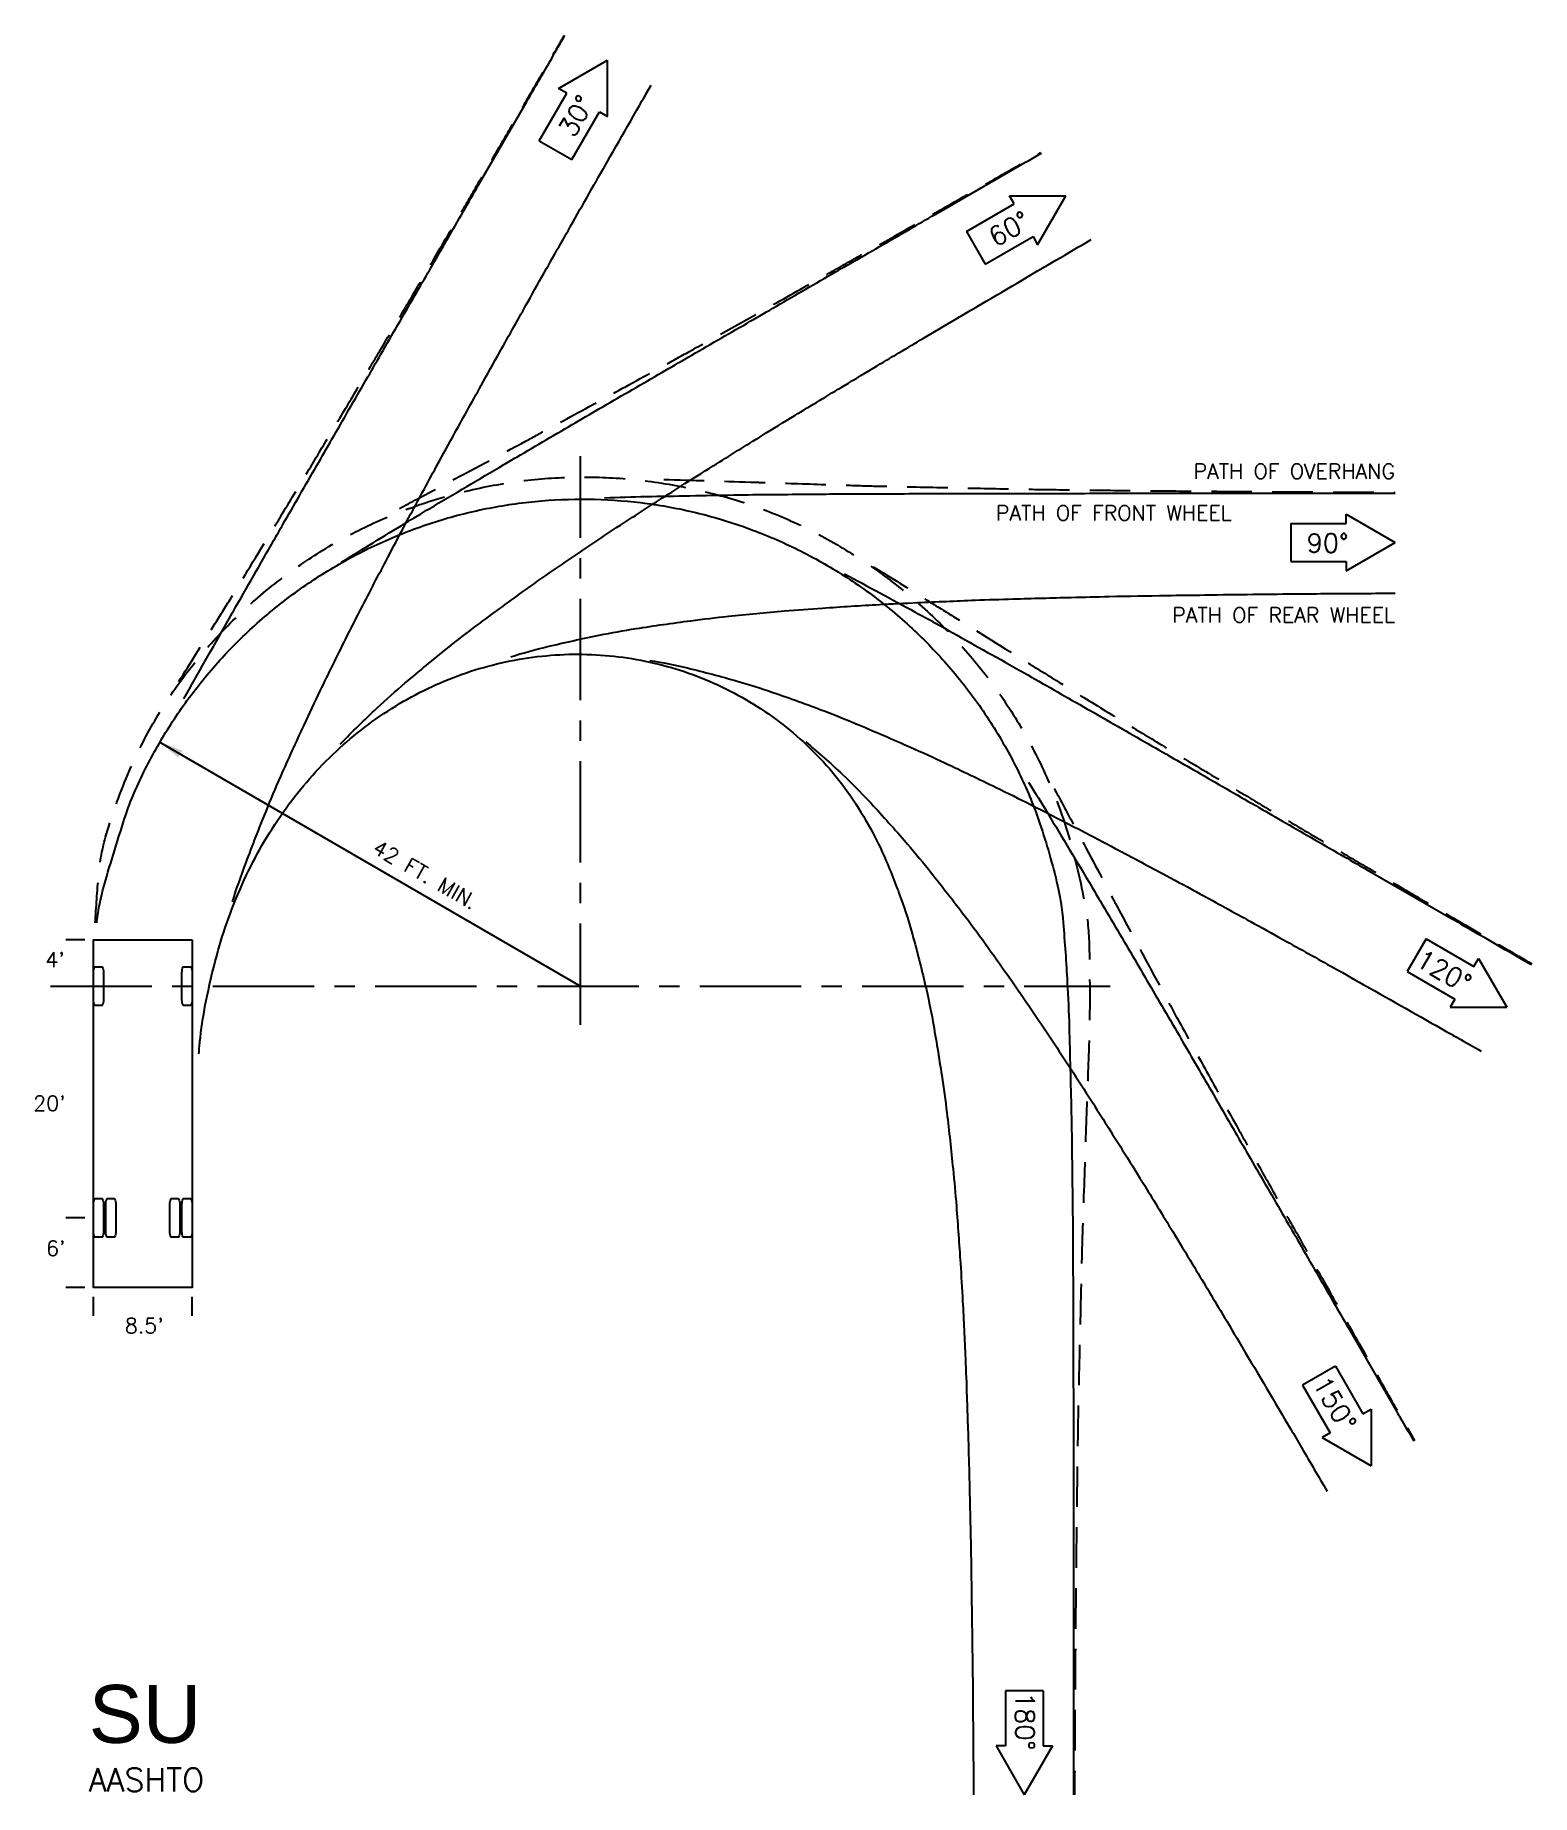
# Model space of a CAD drawing. Extents: x -47 to 82, y -70 to 82.
import ezdxf
from ezdxf.enums import TextEntityAlignment as Align

# ---------------------------------------------------------------- set-up
doc = ezdxf.new("R2010")
doc.units = 0
doc.header["$LTSCALE"] = 7
doc.header["$MEASUREMENT"] = 0
doc.linetypes.add('CENTER', pattern=[2, 1.25, -0.25, 0.25, -0.25])
doc.linetypes.add('DASHED', pattern=[0.75, 0.5, -0.25])
for name, color, linetype in [('DIMS', 1, 'CONTINUOUS'), ('OVERHANG', 2, 'DASHED'), ('TEXT', 4, 'CONTINUOUS'), ('VEHICLE', 7, 'CONTINUOUS'), ('WHEELS', 3, 'CONTINUOUS')]:
    doc.layers.add(name, color=color, linetype=linetype)
doc.styles.add('SANSSERIF', font='SAS_____.pfb', dxfattribs={"height": 2})
doc.styles.get("Standard").update_dxf_attribs({"font": 'ROMANS.shx', "height": 2})

msp = doc.modelspace()

# ---------------------------------------------------------------- linework, layer by layer
at = {"layer": 'DIMS', "linetype": 'CENTER'}
for p, q in [((0, -3.34), (0, 45.72)), ((-45.71, 0), (45.71, 0))]:
    msp.add_line(p, q, dxfattribs=at)
at = {"layer": 'DIMS'}
for p, q in [((-36.33, 21.07), (0, 0)), ((-42.76, 4), (-44.39, 4)), ((-42.76, -20), (-44.39, -20)), ((-42.76, -26), (-44.39, -26)), ((-42, -28.44), (-42, -26.81)), ((-33.5, -28.44), (-33.5, -26.81))]:
    msp.add_line(p, q, dxfattribs=at)
msp.add_solid([(-34.69, 19.71), (-34.34, 20.32), (-36.33, 21.07)], dxfattribs=at)
at = {"layer": 'OVERHANG', "flags": 128}
for points in [[(-34.64, 26.27, -0.00157), (-31.68, 31.01, 0.003168), (-30.22, 33.36, 0.000277), (-26.71, 39.1, 0.001157), (-25.87, 40.48, 0.000512), (-23.51, 44.4, 0.000623), (-21.57, 47.63, 0.000437), (-18.96, 52.01, 0.000684), (-17.3, 54.8, 0.000485), (-15.09, 58.55, 0.000529), (-13.07, 61.99, 0.000223), (-10.47, 66.41, 0.000355), (-8.85, 69.19, 0.000138), (-6.38, 73.43, 0.000197), (-4.65, 76.4, 0.000095), (-2.07, 80.83, 0.000068), (-1.38, 82.02, 0.000085)], [(-15.6, 41.21, 0.000949), (-12.57, 42.82, 0.000045), (-5.59, 46.54, 0.000836), (-5.21, 46.74, 0.001324), (-3.13, 47.87, 0.000525), (2.11, 50.73, 0.000431), (6.99, 53.41, 0.000868), (9.41, 54.75, 0.000905), (12.53, 56.49, 0.00068), (16.68, 58.81, 0.000316), (21.25, 61.39, 0.000535), (23.94, 62.91, 0.000289), (28.09, 65.26, 0.000387), (31.19, 67.03, 0.000151), (35.47, 69.47, 0.000219), (38.42, 71.16, 0.00003), (39.72, 71.91, 0.000166)], [(-41.85, 5.45, -0.008207), (-41.56, 9.56, -0.05023), (-40.9, 13.06, -0.030269), (-38.89, 18.6, -0.02942), (-36.72, 22.89, -0.030121), (-34.12, 26.81, -0.027878), (-31.04, 30.44, -0.027845), (-27.58, 33.72, -0.027164), (-23.68, 36.66, -0.028339), (-19.67, 39.04, -0.028113), (-15.36, 40.98, -0.027461), (-10.75, 42.47, -0.027042), (-5.99, 43.45, -0.027953), (-1.31, 43.88, -0.027595), (3.39, 43.8, -0.026605), (8.22, 43.18, -0.027172), (12.98, 42.05, -0.028435), (17.38, 40.47, -0.028285), (21.59, 38.39, -0.027155), (25.7, 35.76, -0.026328), (29.49, 32.71, -0.02712), (32.83, 29.39, -0.027858), (35.82, 25.68, -0.027482), (38.41, 21.61, -0.027451), (40.6, 17.15, -0.029682), (42.15, 12.81, -0.025218), (43.52, 7.03, -0.041134), (43.89, 3.4, -0.005469), (43.93, -1.72, -0.007938), (43.86, -5.26, -0.000318), (43.65, -10.97, 0.000694), (43.56, -13.59, 0.000128), (43.32, -20.82, 0.000837), (43.28, -21.92, 0.001324), (43.22, -24.29, 0.000525), (43.08, -30.26, 0.000431), (42.95, -35.83, 0.000869), (42.9, -38.59, 0.000906), (42.85, -42.17, 0.00068), (42.79, -46.92, 0.000316), (42.73, -52.23, 0.000555), (42.71, -55.26, 0.00027), (42.67, -59.77, 0.000318), (42.65, -63.59, 0.000166), (42.63, -68.95, 0.000086), (42.62, -69.76, 0.000128)], [(7.19, 43.71, -0.000024), (14.66, 43.48, -0.000207), (15.52, 43.45, -0.000475), (20.76, 43.28, 0.000806), (23.85, 43.18, 0.001756), (26.44, 43.11, 0.000792), (32.19, 42.99, 0.000537), (37.47, 42.88, 0.000932), (40.52, 42.83, 0.000603), (44.7, 42.78, 0.000606), (48.85, 42.73, 0.000255), (53.86, 42.69, 0.000385), (57.19, 42.66, 0.000262), (62.29, 42.63, 0.000413), (65.52, 42.61, 0.000173), (69.92, 42.59, 0.000018), (70.27, 42.59, 0.000075)], [(25.26, 36.18, -0.000028), (29.9, 33.29, 0.000054), (32.35, 31.77, 0.000002), (38.59, 27.89, 0.000018), (39.44, 27.36, 0.000971), (42.69, 25.35, 0.000824), (46.54, 22.98, 0.001218), (49.68, 21.08, 0.000957), (53.68, 18.66, 0.000506), (57.77, 16.22, 0.000672), (60.84, 14.38, 0.000407), (65.12, 11.85, 0.0006), (68.03, 10.14, 0.000286), (71.93, 7.84, 0.00034), (75.22, 5.92, 0.000174), (79.83, 3.22, 0.000282), (82.07, 1.92, 0.00014)], [(40.87, 17.05, -0.000458), (42.29, 14.39, -0.000051), (45.37, 8.6, 0.000188), (46.21, 7.02, 0.000663), (48.4, 2.94, 0.000823), (50.16, -0.34, 0.00129), (51.62, -3.03, 0.000748), (54.17, -7.66, 0.000521), (56.71, -12.26, 0.000886), (58.21, -14.96, 0.000587), (60.25, -18.6, 0.000588), (62.3, -22.23, 0.000252), (64.77, -26.6, 0.00038), (66.41, -29.49, 0.00025), (68.92, -33.9, 0.000389), (70.54, -36.74, 0.000105), (71.95, -39.2, 0.000191)]]:
    msp.add_lwpolyline(points, format="xyb", dxfattribs=at)
at = {"layer": 'TEXT'}
for p, q in [((-1.88, 77.44), (2.34, 79.87)), ((2.34, 75), (2.34, 79.87)), ((-1.18, 77.03), (-1.88, 77.44)), ((-3.55, 72.91), (-1.18, 77.03)), ((-0.74, 71.29), (1.64, 75.41)), ((1.64, 75.41), (2.34, 75)), ((-3.55, 72.91), (-0.74, 71.29)), ((33.3, 65.09), (37.41, 67.47)), ((37.41, 67.47), (37.01, 68.17)), ((37.01, 68.17), (41.88, 68.17)), ((39.44, 63.95), (41.88, 68.17)), ((33.3, 65.09), (34.92, 62.27)), ((34.92, 62.27), (39.04, 64.65)), ((39.04, 64.65), (39.44, 63.95)), ((61.29, 39.89), (61.29, 36.64)), ((61.29, 39.89), (66.05, 39.89)), ((66.05, 39.89), (66.05, 40.7)), ((66.05, 40.7), (70.27, 38.26)), ((66.05, 35.83), (70.27, 38.26)), ((61.29, 36.64), (66.05, 36.64)), ((66.05, 36.64), (66.05, 35.83)), ((72.94, 4.07), (71.32, 1.25)), ((72.94, 4.07), (77.06, 1.69)), ((77.06, 1.69), (77.46, 2.39)), ((77.46, 2.39), (79.9, -1.83)), ((71.32, 1.25), (75.43, -1.13)), ((75.43, -1.13), (75.03, -1.83)), ((75.03, -1.83), (79.9, -1.83)), ((65.12, -32.78), (62.3, -34.41)), ((65.12, -32.78), (67.49, -36.9)), ((62.3, -34.41), (64.68, -38.52)), ((67.49, -36.9), (68.2, -36.49)), ((68.2, -36.49), (68.2, -41.37)), ((64.68, -38.52), (63.97, -38.93)), ((63.97, -38.93), (68.2, -41.37)), ((39.92, -60.78), (36.67, -60.78)), ((36.67, -60.78), (36.67, -65.54)), ((39.92, -60.78), (39.92, -65.54)), ((36.67, -65.54), (35.85, -65.54)), ((35.85, -65.54), (38.29, -69.76)), ((40.73, -65.54), (38.29, -69.76)), ((39.92, -65.54), (40.73, -65.54))]:
    msp.add_line(p, q, dxfattribs=at)
at = {"layer": 'VEHICLE'}
msp.add_lwpolyline([(-33.5, 4), (-33.5, -26), (-42, -26), (-42, 4)], close=True, dxfattribs=at)
for points in [[(-41.13, -1.2, -0.14), (-41.24, -1.65, -0.24), (-41.3, -1.67), (-41.83, -1.67, -0.24), (-41.89, -1.65, -0.14), (-42, -1.2), (-42, 1.2, -0.14), (-41.89, 1.65, -0.24), (-41.83, 1.67), (-41.3, 1.67, -0.24), (-41.24, 1.65, -0.14), (-41.13, 1.2)], [(-33.5, -1.2, -0.14), (-33.61, -1.65, -0.24), (-33.67, -1.67), (-34.2, -1.67, -0.24), (-34.26, -1.65, -0.14), (-34.37, -1.2), (-34.37, 1.2, -0.14), (-34.26, 1.65, -0.24), (-34.2, 1.67), (-33.67, 1.67, -0.24), (-33.61, 1.65, -0.14), (-33.5, 1.2)], [(-42, -18.8, -0.14), (-41.89, -18.35, -0.24), (-41.83, -18.33), (-41.3, -18.33, -0.24), (-41.24, -18.35, -0.14), (-41.13, -18.8), (-41.13, -21.2, -0.14), (-41.24, -21.65, -0.24), (-41.3, -21.67), (-41.83, -21.67, -0.24), (-41.89, -21.65, -0.14), (-42, -21.2)], [(-40.95, -18.8, -0.14), (-40.84, -18.35, -0.24), (-40.78, -18.33), (-40.25, -18.33, -0.24), (-40.19, -18.35, -0.14), (-40.08, -18.8), (-40.08, -21.2, -0.14), (-40.19, -21.65, -0.24), (-40.25, -21.67), (-40.78, -21.67, -0.24), (-40.84, -21.65, -0.14), (-40.95, -21.2)], [(-35.42, -18.8, -0.14), (-35.32, -18.35, -0.24), (-35.26, -18.33), (-34.72, -18.33, -0.24), (-34.66, -18.35, -0.14), (-34.56, -18.8), (-34.56, -21.2, -0.14), (-34.66, -21.65, -0.24), (-34.72, -21.67), (-35.26, -21.67, -0.24), (-35.32, -21.65, -0.14), (-35.42, -21.2)], [(-34.37, -18.8, -0.14), (-34.26, -18.35, -0.24), (-34.2, -18.33), (-33.67, -18.33, -0.24), (-33.61, -18.35, -0.14), (-33.5, -18.8), (-33.5, -21.2, -0.14), (-33.61, -21.65, -0.24), (-33.67, -21.67), (-34.2, -21.67, -0.24), (-34.26, -21.65, -0.14), (-34.37, -21.2)]]:
    msp.add_lwpolyline(points, format="xyb", close=True, dxfattribs=at)
at = {"layer": 'WHEELS', "flags": 128}
for points in [[(-34.22, 24.77, -0.000178), (-30.5, 31.34, -0.001163), (-29.93, 32.35, -0.000106), (-26.44, 38.46, -0.000478), (-25.67, 39.81, -0.000095), (-22.73, 44.91, -0.000213), (-21.43, 47.18, -0.000041), (-18.5, 52.27, -0.000094), (-17.21, 54.5, -0.000018), (-14.28, 59.57, -0.000041), (-13, 61.79, -0.000008), (-10.08, 66.85, -0.000018), (-8.81, 69.06), (-4.62, 76.31, -0.000009), (-3.62, 78.05, -0.000004), (-1.34, 82)], [(-30.02, 7.28, -0.012285), (-28.84, 10.65, -0.005663), (-27.12, 15.07, -0.008233), (-25.85, 18.08, -0.003673), (-23.84, 22.51, -0.005464), (-22.44, 25.47, -0.002409), (-20.27, 29.9, -0.003615), (-18.78, 32.83, -0.001584), (-16.48, 37.24, -0.002387), (-14.94, 40.15, -0.001043), (-12.57, 44.54, -0.001577), (-10.98, 47.44, -0.000685), (-8.56, 51.82, -0.001039), (-6.95, 54.71, -0.000448), (-4.52, 59.04, -0.00068), (-2.92, 61.89, -0.000302), (-0.45, 66.25, -0.000454), (1.2, 69.15, -0.000199), (1.32, 69.36, -0.000006), (5.34, 76.4, -0.000424), (5.44, 76.57, -0.000066), (6.09, 77.71)], [(-20.6, 36.57, -0.001137), (-15.13, 39.92, -0.002939), (-13, 41.2, -0.000217), (-6.62, 44.98, -0.001226), (-5.49, 45.64, -0.000258), (-0.4, 48.62, -0.000561), (1.94, 49.98, -0.000112), (7.02, 52.93, -0.000251), (9.3, 54.25, -0.000049), (14.37, 57.18, -0.000111), (16.61, 58.48, -0.000021), (21.67, 61.41, -0.000049), (23.89, 62.69, -0.000009), (28.95, 65.61, -0.000021), (31.15, 66.88), (38.4, 71.07, -0.000011), (38.59, 71.17, -0.000002), (39.76, 71.85)], [(-20.72, 20.88, -0.009707), (-17.53, 24, -0.013323), (-15.11, 26.15, -0.006143), (-11.46, 29.15, -0.00893), (-8.9, 31.14, -0.004002), (-4.99, 34, -0.005936), (-2.32, 35.88, -0.002624), (1.75, 38.64, -0.00393), (4.49, 40.44, -0.001725), (8.66, 43.12, -0.002598), (11.45, 44.87, -0.001136), (15.68, 47.5, -0.001717), (18.49, 49.22, -0.000748), (22.77, 51.81, -0.001132), (25.6, 53.51, -0.00049), (29.87, 56.05, -0.000743), (32.69, 57.72, -0.00033), (32.8, 57.78, -0.000005), (39.88, 61.95, -0.000706), (41.01, 62.61, -0.000262), (44.06, 64.4)], [(2.09, 42.12, -0.00524), (5.65, 42.23, -0.000341), (13.23, 42.37, -0.002047), (14.49, 42.39, -0.00041), (20.54, 42.44, -0.000944), (23.17, 42.46, -0.000195), (29.06, 42.48, -0.000428), (31.73, 42.49, -0.000085), (37.61, 42.5, -0.000191), (40.22, 42.5, -0.000037), (46.08, 42.51, -0.000084), (48.65, 42.51, -0.000016), (54.5, 42.51, -0.000037), (57.06, 42.51), (65.43, 42.51, -0.000019), (66.73, 42.51, -0.000007), (70.27, 42.51)], [(-41.71, 5.45, -0.000529), (-41.7, 5.56, -0.043235), (-41.09, 8.68, -0.009165), (-39.19, 14.84, -0.025805), (-38.36, 16.98, -0.026366), (-36.35, 20.9, -0.025942), (-33.91, 24.66, -0.026701), (-31.1, 28.11, -0.026267), (-27.88, 31.3, -0.026914), (-24.38, 34.1, -0.026569), (-20.55, 36.55, -0.02706), (-16.51, 38.56, -0.026806), (-12.24, 40.14, -0.027163), (-7.84, 41.24, -0.026981), (-3.33, 41.86, -0.027235), (1.21, 41.99, -0.027107), (5.76, 41.63, -0.027287), (10.23, 40.78, -0.027197), (14.59, 39.44, -0.027324), (18.78, 37.64, -0.02726), (22.75, 35.39, -0.027349), (26.45, 32.72, -0.027305), (29.84, 29.66, -0.027368), (32.87, 26.26, -0.027337), (35.52, 22.54, -0.02738), (37.85, 18.35, -0.030258), (39.52, 14.34, -0.024491), (41.08, 9, -0.038187), (41.64, 5.47, -0.00602), (42, 0.32, -0.008136), (42.16, -3.51, -0.000578), (42.34, -10.84, -0.002705), (42.37, -12.41, -0.000452), (42.45, -18.78, -0.001227), (42.47, -21.13, -0.000258), (42.5, -27.03, -0.000561), (42.51, -29.73, -0.000112), (42.52, -35.61, -0.000251), (42.53, -38.24, -0.000049), (42.53, -44.11, -0.000111), (42.53, -46.7, -0.000021), (42.54, -52.54, -0.000049), (42.54, -55.11), (42.54, -63.49, -0.000025), (42.54, -65.37, -0.000011), (42.54, -69.76)], [(22.77, 35.57, -0.00091), (28.87, 32.27, -0.003159), (30.62, 31.31, -0.000378), (36.63, 27.95, -0.001382), (38.27, 27.02, -0.000293), (43.39, 24.1, -0.000635), (45.76, 22.75, -0.000128), (50.87, 19.81, -0.000285), (53.16, 18.5, -0.000056), (58.25, 15.57, -0.000126), (60.5, 14.27, -0.000024), (65.57, 11.35, -0.000055), (67.8, 10.06), (75.07, 5.87, -0.000029), (77.36, 4.55, -0.000014), (82.03, 1.85)], [(-6.01, 28.41, -0.017168), (-2.85, 29.28, -0.008234), (1.62, 30.27, -0.011651), (4.8, 30.84, -0.005308), (9.52, 31.52, -0.007781), (12.76, 31.9, -0.003467), (17.61, 32.36, -0.005164), (20.87, 32.61, -0.002276), (25.79, 32.92, -0.003417), (29.07, 33.08, -0.001498), (34.04, 33.29, -0.00226), (37.33, 33.4, -0.000984), (42.32, 33.53, -0.001491), (45.61, 33.61, -0.000642), (50.57, 33.7, -0.000976), (53.83, 33.74, -0.000433), (53.93, 33.75, -0.000005), (62.14, 33.84, -0.000931), (64.84, 33.86, -0.000463), (70.27, 33.89)], [(-32.91, -5.83, -0.000183), (-32.86, -5.19, -0.010071), (-32.73, -4.01, -0.020217), (-32.2, -0.84, -0.016129), (-31.24, 3.09, -0.022152), (-30.22, 6.21, -0.019914), (-28.8, 9.59, -0.023642), (-27.27, 12.47, -0.022354), (-25.38, 15.36, -0.024732), (-23.37, 17.88, -0.023962), (-21.05, 20.27, -0.025515), (-18.61, 22.33, -0.025039), (-15.93, 24.16, -0.026073), (-13.16, 25.67, -0.02577), (-10.21, 26.9, -0.026468), (-7.21, 27.79, -0.026271), (-4.11, 28.37, -0.026747), (-1, 28.62, -0.026617), (2.13, 28.53, -0.026944), (5.21, 28.11, -0.026856), (8.23, 27.36, -0.027083), (11.14, 26.3, -0.027023), (13.92, 24.92, -0.02718), (16.53, 23.26, -0.027308), (18.94, 21.33, -0.02708), (21.23, 19.04, -0.029832), (23.06, 16.74, -0.024005), (24.83, 13.94, -0.026248), (26.19, 11.22, -0.016188), (27.65, 7.56, -0.019487), (28.64, 4.44, -0.009569), (29.75, 0.09, -0.013325), (30.4, -3.06, -0.006144), (31.17, -7.72, -0.008932), (31.61, -10.93, -0.004003), (32.14, -15.75, -0.005937), (32.43, -19, -0.002624), (32.78, -23.91, -0.003931), (32.97, -27.18, -0.001726), (33.21, -32.13, -0.002601), (33.33, -35.42, -0.001134), (33.49, -40.4, -0.001715), (33.57, -43.7, -0.000741), (33.68, -48.65, -0.001124), (33.73, -51.91, -0.000501), (33.8, -56.91, -0.000751), (33.84, -60.25, -0.000329), (33.84, -60.75, -0.000021), (33.91, -68.59, -0.00069), (33.91, -68.72, -0.000087), (33.91, -69.76)], [(5.99, 28.08, -0.020634), (9.24, 27.44, -0.010285), (13.53, 26.31, -0.014177), (16.6, 25.34, -0.006574), (21.02, 23.74, -0.009518), (24.03, 22.53, -0.004275), (28.47, 20.61, -0.006329), (31.44, 19.26, -0.002799), (35.87, 17.13, -0.00419), (38.81, 15.67, -0.001839), (43.23, 13.41, -0.002772), (46.14, 11.88, -0.001207), (50.54, 9.53, -0.001828), (53.44, 7.97, -0.000787), (57.79, 5.58, -0.001197), (60.64, 4, -0.00053), (65, 1.57, -0.000797), (67.89, -0.06, -0.000349), (68.09, -0.17, -0.00001), (75.13, -4.15, -0.000747), (75.68, -4.46, -0.000199), (77.71, -5.62)], [(19.43, 21.08, -0.012788), (22.59, 18.27, -0.016759), (24.87, 15.98, -0.007955), (27.95, 12.56, -0.011333), (30.02, 10.08, -0.005147), (32.97, 6.3, -0.007561), (34.91, 3.68, -0.003362), (37.73, -0.31, -0.005013), (39.57, -3.01, -0.002206), (42.3, -7.14, -0.003315), (44.08, -9.9, -0.001451), (46.74, -14.11, -0.002192), (48.48, -16.91, -0.000953), (51.09, -21.17, -0.001445), (52.8, -23.99, -0.000621), (55.36, -28.24, -0.000945), (57.03, -31.04, -0.000419), (57.09, -31.15, -0.000007), (61.26, -38.2, -0.000899), (62.21, -39.81, -0.000387), (64.4, -43.56)], [(38.65, 17.59, -0.004438), (40.28, 14.95, -0.000356), (44.11, 8.57, -0.00191), (44.82, 7.37, -0.000421), (47.82, 2.29, -0.000894), (49.22, -0.11, -0.000183), (52.19, -5.2, -0.000404), (53.53, -7.51, -0.00008), (56.48, -12.6, -0.00018), (57.79, -14.86, -0.000035), (60.73, -19.94, -0.000079), (62.02, -22.17, -0.000015), (64.94, -27.24, -0.000035), (66.22, -29.45), (70.42, -36.71, -0.000018), (70.72, -37.23, -0.000005), (71.88, -39.24)]]:
    msp.add_lwpolyline(points, format="xyb", dxfattribs=at)

# ---------------------------------------------------------------- texts
at = {"layer": 'TEXT'}
for s, height, rotation, p in [('30%%d', 1.625, 60, (-0.56, 73.08)), ('60%%d', 1.625, 30, (35.82, 63.72)), ('42 FT. MIN.', 1.3, 330, (-18.05, 11.56)), ('120%%d', 1.625, 330, (71.9, 1.84)), ('150%%d', 1.625, 300, (63.11, -34.25)), ('180%%d', 1.625, 270, (37.53, -60.9))]:
    msp.add_text(s, height=height, rotation=rotation, dxfattribs=at).set_placement(p)
for s, p in [('PATH OF OVERHANG', (70.27, 43.76)), ('PATH OF FRONT WHEEL', (56.18, 40.17)), ('PATH OF REAR WHEEL', (70.27, 31.35)), ("4'", (-44.48, 1.62)), ("20'", (-44.41, -10.76)), ("6'", (-44.42, -23.26)), ("8.5'", (-35.95, -29.94))]:
    msp.add_text(s, height=1.3, dxfattribs=at).set_placement(p, align=Align.RIGHT)
for s, height, p in [('90%%d', 1.625, (62.65, 37.4)), ('AASHTO', 2, (-42.41, -69.46))]:
    msp.add_text(s, height=height, dxfattribs=at).set_placement(p)
at = {"layer": 'TEXT', "style": 'SANSSERIF'}
msp.add_text('SU', height=5, dxfattribs=at).set_placement((-42.41, -65.28))

doc.saveas('drawing.dxf')
